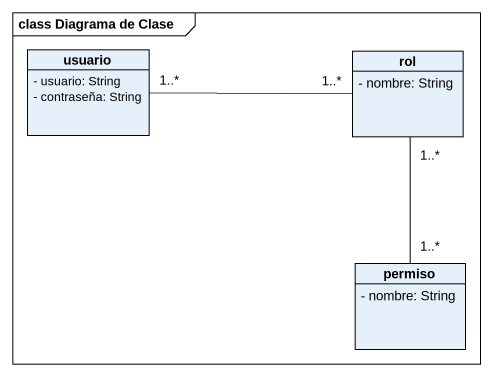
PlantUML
@startuml
mainframe class Diagrama de Clase
hide circle
hide empty members
skinparam classAttributeIconSize 0
class usuario {
  - usuario: String
  - contraseña: String
}
class rol {
  - nombre: String
}
class permiso {
  - nombre: String
}
usuario "1..*" -right- "1..*" rol
rol "1..*" -- "1..*" permiso
@enduml
